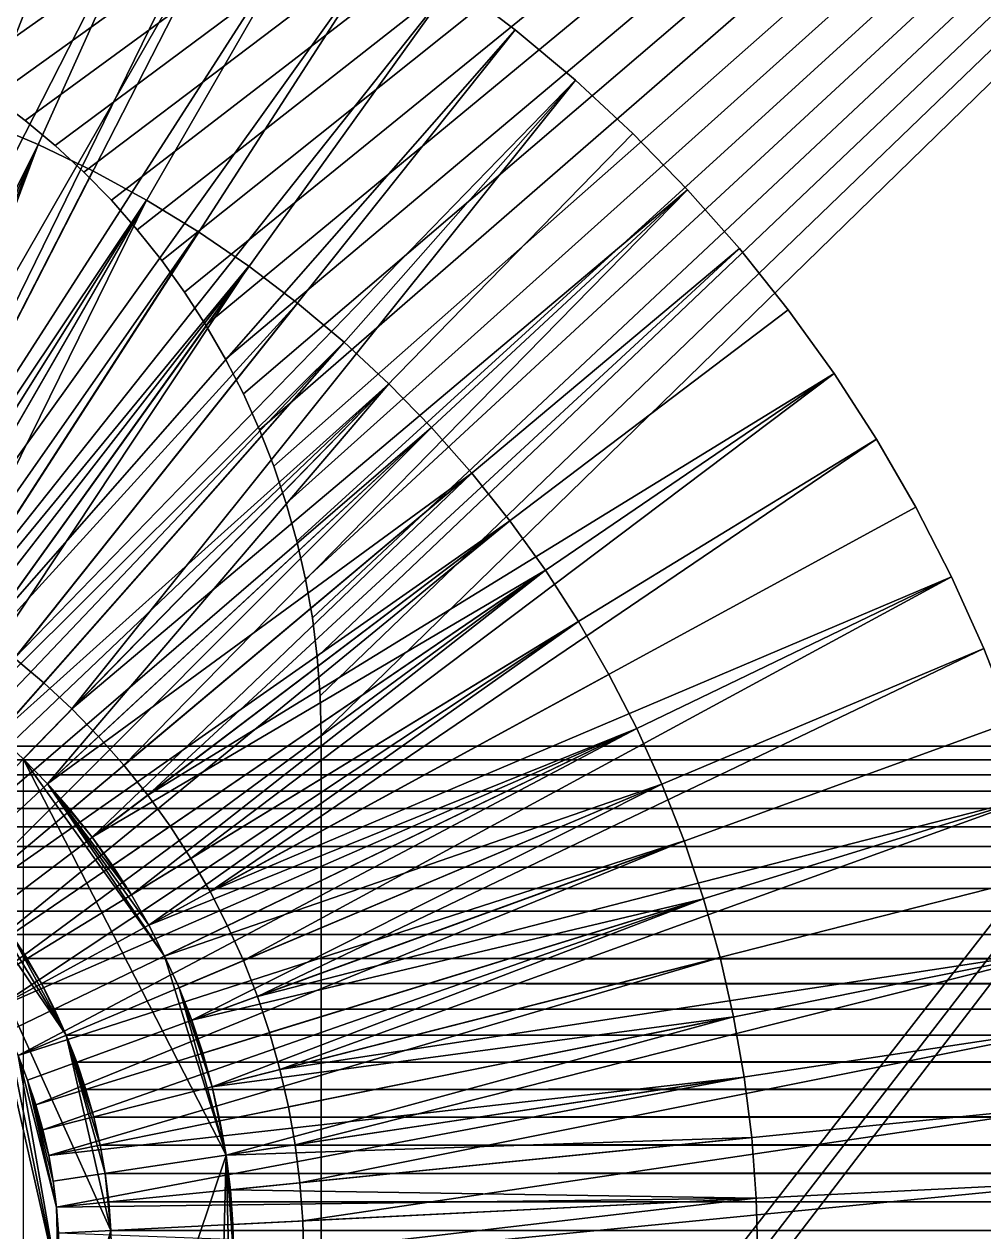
# Model space of a CAD drawing. Header units: millimetres. Extents: x 0 to 520, y -2 to 382.
# Drawn here: x 186.4 to 189.147, y 37.079 to 40.535 of the extents above; entities that cross this region are included whole.
import ezdxf

# ---------------------------------------------------------------- set-up
doc = ezdxf.new("R2010")
doc.units = ezdxf.units.MM

msp = doc.modelspace()

# ---------------------------------------------------------------- linework, layer by layer
at = {"layer": 'BRASS', "color": 52}
for points in [[(509.2, 369.2, 103), (10.8, 369.2, 103), (10.8, 10.8, 103)], [(509.2, 369.2, 103), (10.8, 10.8, 103), (509.2, 10.8, 103)], [(185.7527, 341.5317, 86), (334.2473, 341.5317, 86), (185.7527, 38.4683, 86)], [(185.7527, 38.4683, 86), (334.2473, 341.5317, 86), (334.2473, 38.4683, 86)], [(185.7527, 38.4683, 86), (334.2473, 38.4683, 86), (185.825, 38.4289, 86)], [(185.825, 38.4289, 86), (334.2473, 38.4683, 86), (334.175, 38.4289, 86)], [(185.825, 38.4289, 86), (334.175, 38.4289, 86), (185.8952, 38.386, 86)], [(185.8952, 38.386, 86), (334.175, 38.4289, 86), (334.1048, 38.386, 86)], [(185.8952, 38.386, 86), (334.1048, 38.386, 86), (185.9632, 38.3397, 86)], [(185.9632, 38.3397, 86), (334.1048, 38.386, 86), (334.0368, 38.3397, 86)], [(185.9632, 38.3397, 86), (334.0368, 38.3397, 86), (186.0288, 38.29, 86)], [(186.0288, 38.29, 86), (334.0368, 38.3397, 86), (333.9712, 38.29, 86)], [(186.0288, 38.29, 86), (333.9712, 38.29, 86), (186.0918, 38.2371, 86)], [(186.0918, 38.2371, 86), (333.9712, 38.29, 86), (333.9082, 38.2371, 86)], [(186.0918, 38.2371, 86), (333.9082, 38.2371, 86), (186.1521, 38.1812, 86)], [(186.1521, 38.1812, 86), (333.9082, 38.2371, 86), (333.8479, 38.1812, 86)], [(186.1521, 38.1812, 86), (333.8479, 38.1812, 86), (186.2095, 38.1223, 86)], [(186.3633, 36.0705, 92), (186.1521, 38.1812, 92), (186.6479, 37.0822, 92)], [(186.6479, 37.0822, 92), (186.1521, 38.1812, 92), (186.5204, 37.6409, 92)], [(186.5204, 37.6409, 92), (186.1521, 38.1812, 92), (186.264, 38.0606, 92)], [(186.2095, 38.1223, 86), (333.8479, 38.1812, 86), (333.7905, 38.1223, 86)], [(186.2095, 38.1223, 86), (333.736, 38.0606, 86), (186.264, 38.0606, 86)], [(186.2095, 38.1223, 86), (333.7905, 38.1223, 86), (333.736, 38.0606, 86)], [(186.264, 38.0606, 86), (333.736, 38.0606, 86), (186.3153, 37.9963, 86)], [(186.5204, 37.6409, 92), (186.264, 38.0606, 92), (186.3633, 37.9295, 92)], [(186.3153, 37.9963, 86), (333.736, 38.0606, 86), (333.6847, 37.9963, 86)], [(186.3153, 37.9963, 86), (333.6847, 37.9963, 86), (186.3633, 37.9295, 86)], [(186.3633, 37.9295, 86), (333.6847, 37.9963, 86), (333.6367, 37.9295, 86)], [(186.3633, 37.9295, 86), (333.6367, 37.9295, 86), (186.4079, 37.8604, 86)], [(186.4079, 37.8604, 92), (186.3633, 37.9295, 92), (186.4079, 37.8604, 86)], [(186.4079, 37.8604, 86), (186.3633, 37.9295, 92), (186.3633, 37.9295, 86)], [(186.4491, 37.7891, 92), (186.3633, 37.9295, 92), (186.4079, 37.8604, 92)], [(186.5204, 37.6409, 92), (186.3633, 37.9295, 92), (186.4491, 37.7891, 92)], [(186.4079, 37.8604, 86), (333.6367, 37.9295, 86), (333.5921, 37.8604, 86)], [(186.4079, 37.8604, 86), (333.5509, 37.7891, 86), (186.4491, 37.7891, 86)], [(186.4079, 37.8604, 86), (333.5921, 37.8604, 86), (333.5509, 37.7891, 86)], [(186.4491, 37.7891, 92), (186.4079, 37.8604, 92), (186.4491, 37.7891, 86)], [(186.4491, 37.7891, 86), (186.4079, 37.8604, 92), (186.4079, 37.8604, 86)], [(186.4491, 37.7891, 86), (333.5134, 37.7159, 86), (186.4866, 37.7159, 86)], [(186.4491, 37.7891, 86), (333.5509, 37.7891, 86), (333.5134, 37.7159, 86)], [(186.4866, 37.7159, 86), (186.4491, 37.7891, 92), (186.4491, 37.7891, 86)], [(186.4866, 37.7159, 92), (186.4491, 37.7891, 92), (186.4866, 37.7159, 86)], [(186.5204, 37.6409, 92), (186.4491, 37.7891, 92), (186.4866, 37.7159, 92)], [(186.4866, 37.7159, 86), (333.4796, 37.6409, 86), (186.5204, 37.6409, 86)], [(186.4866, 37.7159, 86), (333.5134, 37.7159, 86), (333.4796, 37.6409, 86)], [(186.5204, 37.6409, 86), (186.5204, 37.6409, 92), (186.4866, 37.7159, 86)], [(186.5204, 37.6409, 92), (186.4866, 37.7159, 92), (186.4866, 37.7159, 86)], [(186.5204, 37.6409, 86), (333.4796, 37.6409, 86), (186.5505, 37.5643, 86)], [(186.5505, 37.5643, 86), (186.5204, 37.6409, 92), (186.5204, 37.6409, 86)], [(186.5505, 37.5643, 92), (186.5204, 37.6409, 92), (186.5505, 37.5643, 86)], [(186.6316, 37.2459, 92), (186.5204, 37.6409, 92), (186.6173, 37.3269, 92)], [(186.6173, 37.3269, 92), (186.5204, 37.6409, 92), (186.599, 37.4071, 92)], [(186.6479, 37.0822, 92), (186.5204, 37.6409, 92), (186.6316, 37.2459, 92)], [(186.599, 37.4071, 92), (186.5204, 37.6409, 92), (186.5505, 37.5643, 92)], [(186.5505, 37.5643, 86), (333.4796, 37.6409, 86), (333.4495, 37.5643, 86)], [(186.5505, 37.5643, 86), (333.4495, 37.5643, 86), (186.5767, 37.4863, 86)], [(186.5767, 37.4863, 86), (186.5767, 37.4863, 92), (186.5505, 37.5643, 86)], [(186.5767, 37.4863, 92), (186.5505, 37.5643, 92), (186.5505, 37.5643, 86)], [(186.599, 37.4071, 92), (186.5505, 37.5643, 92), (186.5767, 37.4863, 92)], [(186.5767, 37.4863, 86), (333.4495, 37.5643, 86), (333.4233, 37.4863, 86)], [(186.5767, 37.4863, 86), (333.4233, 37.4863, 86), (186.599, 37.4071, 86)], [(186.599, 37.4071, 86), (186.599, 37.4071, 92), (186.5767, 37.4863, 86)], [(186.599, 37.4071, 92), (186.5767, 37.4863, 92), (186.5767, 37.4863, 86)], [(186.599, 37.4071, 86), (333.4233, 37.4863, 86), (333.401, 37.4071, 86)], [(186.599, 37.4071, 86), (333.401, 37.4071, 86), (186.6173, 37.3269, 86)], [(186.6173, 37.3269, 86), (186.6173, 37.3269, 92), (186.599, 37.4071, 86)], [(186.6173, 37.3269, 92), (186.599, 37.4071, 92), (186.599, 37.4071, 86)], [(186.6173, 37.3269, 86), (333.401, 37.4071, 86), (333.3827, 37.3269, 86)], [(186.6173, 37.3269, 86), (333.3827, 37.3269, 86), (186.6316, 37.2459, 86)], [(186.6316, 37.2459, 86), (186.6316, 37.2459, 92), (186.6173, 37.3269, 86)], [(186.6316, 37.2459, 92), (186.6173, 37.3269, 92), (186.6173, 37.3269, 86)], [(186.6316, 37.2459, 86), (333.3827, 37.3269, 86), (333.3684, 37.2459, 86)], [(186.6316, 37.2459, 86), (333.3684, 37.2459, 86), (186.6418, 37.1643, 86)], [(186.6418, 37.1643, 86), (186.6418, 37.1643, 92), (186.6316, 37.2459, 86)], [(186.6418, 37.1643, 92), (186.6316, 37.2459, 92), (186.6316, 37.2459, 86)], [(186.6479, 37.0822, 92), (186.6316, 37.2459, 92), (186.6418, 37.1643, 92)], [(186.6418, 37.1643, 86), (333.3684, 37.2459, 86), (333.3582, 37.1643, 86)], [(186.6418, 37.1643, 86), (333.3582, 37.1643, 86), (186.6479, 37.0822, 86)], [(186.6479, 37.0822, 86), (186.6418, 37.1643, 92), (186.6418, 37.1643, 86)], [(186.6479, 37.0822, 92), (186.6418, 37.1643, 92), (186.6479, 37.0822, 86)], [(186.6479, 37.0822, 86), (333.3582, 37.1643, 86), (333.3521, 37.0822, 86)], [(186.3633, 36.0705, 92), (186.6479, 37.0822, 92), (186.4866, 36.2841, 92)], [(186.4866, 36.2841, 92), (186.6479, 37.0822, 92), (186.65, 37, 92)], [(186.6479, 37.0822, 86), (333.3521, 37.0822, 86), (186.65, 37, 86)], [(186.65, 37, 92), (186.6479, 37.0822, 92), (186.65, 37, 86)], [(186.65, 37, 86), (186.6479, 37.0822, 92), (186.6479, 37.0822, 86)], [(186.65, 37, 86), (333.3521, 37.0822, 86), (333.35, 37, 86)]]:
    msp.add_3dface(points, dxfattribs=at)
at = {"layer": 'STEEL', "color": 8}
for points in [[(185.9254, 40.5509, 83), (197, 48, 83), (186.0265, 40.5022, 83)], [(197, 48, 86), (185.9254, 40.5509, 86), (186.0265, 40.5022, 86)], [(186.0265, 40.5022, 83), (197, 48, 83), (186.125, 40.4486, 83)], [(197, 48, 86), (186.0265, 40.5022, 86), (186.125, 40.4486, 86)], [(186.125, 40.4486, 83), (197, 48, 83), (186.2207, 40.3901, 83)], [(197, 48, 86), (186.125, 40.4486, 86), (186.2207, 40.3901, 86)], [(186.2207, 40.3901, 83), (197, 48, 83), (186.3134, 40.3269, 83)], [(197, 48, 86), (186.2207, 40.3901, 86), (186.3134, 40.3269, 86)], [(186.3134, 40.3269, 83), (197, 48, 83), (186.4029, 40.2591, 83)], [(197, 48, 86), (186.3134, 40.3269, 86), (186.4029, 40.2591, 86)], [(186.4029, 40.2591, 83), (197, 48, 83), (186.4888, 40.187, 83)], [(197, 48, 86), (186.4029, 40.2591, 86), (186.4888, 40.187, 86)], [(186.4888, 40.187, 83), (197, 48, 83), (186.571, 40.1107, 83)], [(197, 48, 86), (186.4888, 40.187, 86), (186.571, 40.1107, 86)], [(186.571, 40.1107, 83), (197, 48, 83), (186.6494, 40.0304, 83)], [(197, 48, 86), (186.571, 40.1107, 86), (186.6494, 40.0304, 86)], [(186.6494, 40.0304, 83), (197, 48, 83), (186.7236, 39.9463, 83)], [(197, 48, 86), (186.6494, 40.0304, 86), (186.7236, 39.9463, 86)], [(186.7236, 39.9463, 83), (197, 48, 83), (186.7935, 39.8586, 83)], [(197, 48, 86), (186.7236, 39.9463, 86), (186.7935, 39.8586, 86)], [(186.7935, 39.8586, 83), (197, 48, 83), (186.859, 39.7675, 83)], [(197, 48, 86), (186.7935, 39.8586, 86), (186.859, 39.7675, 86)], [(186.859, 39.7675, 83), (197, 48, 83), (186.9199, 39.6732, 83)], [(197, 48, 86), (186.859, 39.7675, 86), (186.9199, 39.6732, 86)], [(186.9199, 39.6732, 83), (197, 48, 83), (186.976, 39.5761, 83)], [(197, 48, 86), (186.9199, 39.6732, 86), (186.976, 39.5761, 86)], [(186.976, 39.5761, 83), (197, 48, 83), (187.0272, 39.4762, 83)], [(197, 48, 86), (186.976, 39.5761, 86), (187.0272, 39.4762, 86)], [(187.0272, 39.4762, 83), (197, 48, 83), (187.0733, 39.374, 83)], [(197, 48, 86), (187.0272, 39.4762, 86), (187.0733, 39.374, 86)], [(187.0733, 39.374, 83), (197, 48, 83), (187.1143, 39.2695, 83)], [(197, 48, 86), (187.0733, 39.374, 86), (187.1143, 39.2695, 86)], [(187.1143, 39.2695, 83), (197, 48, 83), (187.15, 39.1632, 83)], [(197, 48, 86), (187.1143, 39.2695, 86), (187.15, 39.1632, 86)], [(187.15, 39.1632, 83), (197, 48, 83), (187.1804, 39.0552, 83)], [(197, 48, 86), (187.15, 39.1632, 86), (187.1804, 39.0552, 86)], [(187.1804, 39.0552, 83), (197, 48, 83), (187.2054, 38.9458, 83)], [(197, 48, 86), (187.1804, 39.0552, 86), (187.2054, 38.9458, 86)], [(187.2054, 38.9458, 83), (197, 48, 83), (187.2249, 38.8353, 83)], [(197, 48, 86), (187.2054, 38.9458, 86), (187.2249, 38.8353, 86)], [(187.2249, 38.8353, 83), (197, 48, 83), (187.2388, 38.724, 83)], [(197, 48, 86), (187.2249, 38.8353, 86), (187.2388, 38.724, 86)], [(187.2388, 38.724, 83), (197, 48, 83), (187.2472, 38.6122, 83)], [(197, 48, 86), (187.2472, 35.3878, 86), (187.2388, 35.276, 86)], [(197, 48, 86), (187.2388, 38.724, 86), (187.2472, 38.6122, 86)], [(197, 48, 86), (187.2388, 35.276, 86), (197, 20, 86)], [(187.2472, 38.6122, 83), (197, 48, 83), (187.25, 38.5, 83)], [(197, 48, 86), (187.25, 35.5, 86), (187.2472, 35.3878, 86)], [(197, 48, 86), (187.2472, 38.6122, 86), (187.25, 38.5, 86)], [(187.25, 38.5, 83), (197, 48, 83), (187.25, 35.5, 83)], [(187.25, 35.5, 83), (197, 48, 83), (197, 23, 83)], [(197, 48, 86), (187.25, 38.5, 86), (187.25, 35.5, 86)], [(186.4332, 41.2657, 83), (186.2188, 41.3318, 83), (185.5958, 39.1178, 83)], [(186.2188, 41.3318, 82), (186.4332, 41.2657, 82), (185.5958, 39.1178, 82)], [(186.4332, 41.2657, 83), (185.5958, 39.1178, 83), (185.7007, 39.0854, 83)], [(185.5958, 39.1178, 82), (186.4332, 41.2657, 82), (185.7007, 39.0854, 82)], [(186.644, 41.1889, 83), (186.4332, 41.2657, 83), (185.7007, 39.0854, 83)], [(186.4332, 41.2657, 82), (186.644, 41.1889, 82), (185.7007, 39.0854, 82)], [(186.644, 41.1889, 83), (185.7007, 39.0854, 83), (185.8038, 39.0479, 83)], [(185.7007, 39.0854, 82), (186.644, 41.1889, 82), (185.8038, 39.0479, 82)], [(186.8508, 41.1018, 83), (186.644, 41.1889, 83), (185.8038, 39.0479, 83)], [(186.644, 41.1889, 82), (186.8508, 41.1018, 82), (185.8038, 39.0479, 82)], [(186.8508, 41.1018, 83), (185.8038, 39.0479, 83), (185.9048, 39.0053, 83)], [(185.8038, 39.0479, 82), (186.8508, 41.1018, 82), (185.9048, 39.0053, 82)], [(187.0529, 41.0044, 83), (186.8508, 41.1018, 83), (185.9048, 39.0053, 83)], [(186.8508, 41.1018, 82), (187.0529, 41.0044, 82), (185.9048, 39.0053, 82)], [(187.0529, 41.0044, 83), (185.9048, 39.0053, 83), (186.0037, 38.9577, 83)], [(185.9048, 39.0053, 82), (187.0529, 41.0044, 82), (186.0037, 38.9577, 82)], [(187.25, 40.8971, 83), (187.0529, 41.0044, 83), (186.0037, 38.9577, 83)], [(187.0529, 41.0044, 82), (187.25, 40.8971, 82), (186.0037, 38.9577, 82)], [(187.25, 40.8971, 83), (186.0037, 38.9577, 83), (186.1, 38.9053, 83)], [(186.0037, 38.9577, 82), (187.25, 40.8971, 82), (186.1, 38.9053, 82)], [(187.4415, 40.7801, 83), (187.25, 40.8971, 83), (186.1, 38.9053, 83)], [(187.25, 40.8971, 82), (187.4415, 40.7801, 82), (186.1, 38.9053, 82)], [(187.4415, 40.7801, 83), (186.1, 38.9053, 83), (186.1936, 38.8481, 83)], [(186.1, 38.9053, 82), (187.4415, 40.7801, 82), (186.1936, 38.8481, 82)], [(187.6268, 40.6537, 83), (187.4415, 40.7801, 83), (186.1936, 38.8481, 83)], [(187.4415, 40.7801, 82), (187.6268, 40.6537, 82), (186.1936, 38.8481, 82)], [(187.6268, 40.6537, 83), (186.1936, 38.8481, 83), (186.2842, 38.7863, 83)], [(186.1936, 38.8481, 82), (187.6268, 40.6537, 82), (186.2842, 38.7863, 82)], [(187.8057, 40.5182, 83), (187.6268, 40.6537, 83), (186.2842, 38.7863, 83)], [(187.6268, 40.6537, 82), (187.8057, 40.5182, 82), (186.2842, 38.7863, 82)], [(187.6268, 40.6537, 83), (187.8057, 40.5182, 83), (187.8057, 40.5182, 82)], [(187.6268, 40.6537, 83), (187.8057, 40.5182, 82), (187.6268, 40.6537, 82)], [(187.8057, 40.5182, 83), (186.2842, 38.7863, 83), (186.3717, 38.72, 83)], [(186.2842, 38.7863, 82), (187.8057, 40.5182, 82), (186.3717, 38.72, 82)], [(187.9776, 40.374, 83), (187.8057, 40.5182, 83), (186.3717, 38.72, 83)], [(187.8057, 40.5182, 82), (187.9776, 40.374, 82), (186.3717, 38.72, 82)], [(187.8057, 40.5182, 83), (187.9776, 40.374, 83), (187.9776, 40.374, 82)], [(187.8057, 40.5182, 83), (187.9776, 40.374, 82), (187.8057, 40.5182, 82)], [(187.9776, 40.374, 83), (186.3717, 38.72, 83), (186.4557, 38.6495, 83)], [(186.3717, 38.72, 82), (187.9776, 40.374, 82), (186.4557, 38.6495, 82)], [(187.9776, 40.374, 83), (186.4557, 38.6495, 83), (186.5361, 38.5749, 83)], [(186.4557, 38.6495, 82), (187.9776, 40.374, 82), (186.5361, 38.5749, 82)], [(188.1421, 40.2214, 83), (187.9776, 40.374, 83), (186.5361, 38.5749, 83)], [(187.9776, 40.374, 82), (188.1421, 40.2214, 82), (186.5361, 38.5749, 82)], [(187.9776, 40.374, 83), (188.1421, 40.2214, 83), (188.1421, 40.2214, 82)], [(187.9776, 40.374, 83), (188.1421, 40.2214, 82), (187.9776, 40.374, 82)], [(186.4029, 40.2591, 86), (186.3134, 40.3269, 86), (186.4029, 40.2591, 83)], [(186.4029, 40.2591, 83), (186.3134, 40.3269, 86), (186.3134, 40.3269, 83)], [(186.2787, 40.2581, 78.5), (186.4395, 40.1903, 78.5), (185.548, 38.3963, 78.5)], [(186.4395, 40.1903, 82), (186.2787, 40.2581, 82), (185.8226, 38.823, 82)], [(186.4395, 40.1903, 82), (186.4395, 40.1903, 78.5), (186.2787, 40.2581, 78.5)], [(186.2787, 40.2581, 82), (186.4395, 40.1903, 82), (186.2787, 40.2581, 78.5)], [(186.4888, 40.187, 86), (186.4029, 40.2591, 86), (186.4888, 40.187, 83)], [(186.4888, 40.187, 83), (186.4029, 40.2591, 86), (186.4029, 40.2591, 83)], [(188.1421, 40.2214, 83), (186.5361, 38.5749, 83), (188.2987, 40.0608, 83)], [(186.5361, 38.5749, 82), (188.1421, 40.2214, 82), (188.2987, 40.0608, 82)], [(188.1421, 40.2214, 83), (188.2987, 40.0608, 83), (188.2987, 40.0608, 82)], [(188.1421, 40.2214, 83), (188.2987, 40.0608, 82), (188.1421, 40.2214, 82)], [(185.548, 38.3963, 78.5), (186.4395, 40.1903, 78.5), (185.6169, 38.3673, 78.5)], [(185.6169, 38.3673, 78.5), (186.4395, 40.1903, 78.5), (185.6843, 38.3348, 78.5)], [(186.4395, 40.1903, 78.5), (186.5967, 40.1146, 78.5), (185.6843, 38.3348, 78.5)], [(186.4395, 40.1903, 82), (185.8226, 38.823, 82), (185.9124, 38.7797, 82)], [(186.5967, 40.1146, 82), (186.4395, 40.1903, 82), (185.9124, 38.7797, 82)], [(186.4395, 40.1903, 82), (186.5967, 40.1146, 78.5), (186.4395, 40.1903, 78.5)], [(186.4395, 40.1903, 82), (186.5967, 40.1146, 82), (186.5967, 40.1146, 78.5)], [(186.571, 40.1107, 83), (186.4888, 40.187, 86), (186.4888, 40.187, 83)], [(186.571, 40.1107, 86), (186.4888, 40.187, 86), (186.571, 40.1107, 83)], [(186.5967, 40.1146, 78.5), (186.75, 40.0311, 78.5), (185.6843, 38.3348, 78.5)], [(186.75, 40.0311, 82), (186.5967, 40.1146, 82), (185.9124, 38.7797, 82)], [(186.6494, 40.0304, 83), (186.571, 40.1107, 86), (186.571, 40.1107, 83)], [(186.6494, 40.0304, 86), (186.571, 40.1107, 86), (186.6494, 40.0304, 83)], [(186.5967, 40.1146, 82), (186.75, 40.0311, 82), (186.75, 40.0311, 78.5)], [(186.5967, 40.1146, 82), (186.75, 40.0311, 78.5), (186.5967, 40.1146, 78.5)], [(188.2987, 40.0608, 83), (186.5361, 38.5749, 83), (186.6127, 38.4964, 83)], [(186.5361, 38.5749, 82), (188.2987, 40.0608, 82), (186.6127, 38.4964, 82)], [(188.2987, 40.0608, 83), (186.6127, 38.4964, 83), (186.6853, 38.4141, 83)], [(186.6127, 38.4964, 82), (188.2987, 40.0608, 82), (186.6853, 38.4141, 82)], [(188.2987, 40.0608, 83), (186.6853, 38.4141, 83), (188.4472, 39.8925, 83)], [(186.6853, 38.4141, 82), (188.2987, 40.0608, 82), (188.4472, 39.8925, 82)], [(188.2987, 40.0608, 83), (188.4472, 39.8925, 83), (188.4472, 39.8925, 82)], [(188.2987, 40.0608, 83), (188.4472, 39.8925, 82), (188.2987, 40.0608, 82)], [(185.6843, 38.3348, 78.5), (186.75, 40.0311, 78.5), (185.75, 38.299, 78.5)], [(186.75, 40.0311, 78.5), (186.8989, 39.9401, 78.5), (185.75, 38.299, 78.5)], [(186.75, 40.0311, 82), (185.9124, 38.7797, 82), (186, 38.7321, 82)], [(186.75, 40.0311, 82), (186, 38.7321, 82), (186.0851, 38.6801, 82)], [(186.8989, 39.9401, 82), (186.75, 40.0311, 82), (186.0851, 38.6801, 82)], [(186.7236, 39.9463, 83), (186.6494, 40.0304, 86), (186.6494, 40.0304, 83)], [(186.7236, 39.9463, 86), (186.6494, 40.0304, 86), (186.7236, 39.9463, 83)], [(186.75, 40.0311, 82), (186.8989, 39.9401, 82), (186.8989, 39.9401, 78.5)], [(186.75, 40.0311, 82), (186.8989, 39.9401, 78.5), (186.75, 40.0311, 78.5)], [(185.75, 38.299, 78.5), (186.8989, 39.9401, 78.5), (185.8138, 38.26, 78.5)], [(186.8989, 39.9401, 78.5), (187.0431, 39.8418, 78.5), (185.8138, 38.26, 78.5)], [(187.0431, 39.8418, 82), (186.8989, 39.9401, 82), (186.0851, 38.6801, 82)], [(186.7935, 39.8586, 83), (186.7236, 39.9463, 86), (186.7236, 39.9463, 83)], [(186.7935, 39.8586, 86), (186.7236, 39.9463, 86), (186.7935, 39.8586, 83)], [(186.8989, 39.9401, 82), (187.0431, 39.8418, 82), (187.0431, 39.8418, 78.5)], [(186.8989, 39.9401, 82), (187.0431, 39.8418, 78.5), (186.8989, 39.9401, 78.5)], [(188.4472, 39.8925, 83), (186.6853, 38.4141, 83), (186.7537, 38.3284, 83)], [(186.6853, 38.4141, 82), (188.4472, 39.8925, 82), (186.7537, 38.3284, 82)], [(188.4472, 39.8925, 83), (186.7537, 38.3284, 83), (188.5871, 39.7171, 83)], [(186.7537, 38.3284, 82), (188.4472, 39.8925, 82), (188.5871, 39.7171, 82)], [(188.4472, 39.8925, 83), (188.5871, 39.7171, 83), (188.5871, 39.7171, 82)], [(188.4472, 39.8925, 83), (188.5871, 39.7171, 82), (188.4472, 39.8925, 82)], [(186.859, 39.7675, 83), (186.7935, 39.8586, 86), (186.7935, 39.8586, 83)], [(186.859, 39.7675, 86), (186.7935, 39.8586, 86), (186.859, 39.7675, 83)], [(185.8138, 38.26, 78.5), (187.0431, 39.8418, 78.5), (185.8756, 38.2179, 78.5)], [(185.8756, 38.2179, 78.5), (187.0431, 39.8418, 78.5), (185.9352, 38.1727, 78.5)], [(187.0431, 39.8418, 78.5), (187.1822, 39.7364, 78.5), (185.9352, 38.1727, 78.5)], [(187.0431, 39.8418, 82), (186.0851, 38.6801, 82), (186.1675, 38.6239, 82)], [(187.1822, 39.7364, 82), (187.0431, 39.8418, 82), (186.1675, 38.6239, 82)], [(187.0431, 39.8418, 82), (187.1822, 39.7364, 82), (187.1822, 39.7364, 78.5)], [(187.0431, 39.8418, 82), (187.1822, 39.7364, 78.5), (187.0431, 39.8418, 78.5)], [(186.9199, 39.6732, 83), (186.859, 39.7675, 86), (186.859, 39.7675, 83)], [(186.9199, 39.6732, 86), (186.859, 39.7675, 86), (186.9199, 39.6732, 83)], [(187.1822, 39.7364, 78.5), (187.3159, 39.6242, 78.5), (185.9352, 38.1727, 78.5)], [(187.1822, 39.7364, 82), (186.1675, 38.6239, 82), (186.247, 38.5637, 82)], [(187.3159, 39.6242, 82), (187.1822, 39.7364, 82), (186.247, 38.5637, 82)], [(188.5871, 39.7171, 83), (186.7537, 38.3284, 83), (188.7181, 39.5349, 83)], [(186.7537, 38.3284, 82), (188.5871, 39.7171, 82), (188.7181, 39.5349, 82)], [(187.1822, 39.7364, 82), (187.3159, 39.6242, 82), (187.3159, 39.6242, 78.5)], [(187.1822, 39.7364, 82), (187.3159, 39.6242, 78.5), (187.1822, 39.7364, 78.5)], [(188.5871, 39.7171, 83), (188.7181, 39.5349, 83), (188.7181, 39.5349, 82)], [(188.5871, 39.7171, 83), (188.7181, 39.5349, 82), (188.5871, 39.7171, 82)], [(186.976, 39.5761, 83), (186.9199, 39.6732, 86), (186.9199, 39.6732, 83)], [(186.976, 39.5761, 86), (186.9199, 39.6732, 86), (186.976, 39.5761, 83)], [(185.9352, 38.1727, 78.5), (187.3159, 39.6242, 78.5), (185.9925, 38.1247, 78.5)], [(187.3159, 39.6242, 78.5), (187.4438, 39.5055, 78.5), (185.9925, 38.1247, 78.5)], [(187.3159, 39.6242, 82), (186.247, 38.5637, 82), (186.3234, 38.4996, 82)], [(187.4438, 39.5055, 82), (187.3159, 39.6242, 82), (186.3234, 38.4996, 82)], [(187.4438, 39.5055, 82), (187.4438, 39.5055, 78.5), (187.3159, 39.6242, 78.5)], [(187.3159, 39.6242, 82), (187.4438, 39.5055, 82), (187.3159, 39.6242, 78.5)], [(187.0272, 39.4762, 86), (186.976, 39.5761, 86), (187.0272, 39.4762, 83)], [(187.0272, 39.4762, 83), (186.976, 39.5761, 86), (186.976, 39.5761, 83)], [(185.9925, 38.1247, 78.5), (187.4438, 39.5055, 78.5), (186.0474, 38.0738, 78.5)], [(186.0474, 38.0738, 78.5), (187.4438, 39.5055, 78.5), (187.5657, 39.3806, 78.5)], [(187.4438, 39.5055, 82), (186.3234, 38.4996, 82), (186.3965, 38.4317, 82)], [(187.4438, 39.5055, 82), (186.3965, 38.4317, 82), (186.4661, 38.3603, 82)], [(187.4438, 39.5055, 82), (186.4661, 38.3603, 82), (187.5657, 39.3806, 82)], [(188.7181, 39.5349, 83), (186.7537, 38.3284, 83), (186.8177, 38.2393, 83)], [(186.7537, 38.3284, 82), (188.7181, 39.5349, 82), (186.8177, 38.2393, 82)], [(188.7181, 39.5349, 83), (186.8177, 38.2393, 83), (186.8772, 38.1472, 83)], [(186.8177, 38.2393, 82), (188.7181, 39.5349, 82), (186.8772, 38.1472, 82)], [(188.7181, 39.5349, 83), (186.8772, 38.1472, 83), (188.8398, 39.3465, 83)], [(186.8772, 38.1472, 82), (188.7181, 39.5349, 82), (188.8398, 39.3465, 82)], [(187.4438, 39.5055, 82), (187.5657, 39.3806, 82), (187.5657, 39.3806, 78.5)], [(187.4438, 39.5055, 82), (187.5657, 39.3806, 78.5), (187.4438, 39.5055, 78.5)], [(188.7181, 39.5349, 83), (188.8398, 39.3465, 83), (188.8398, 39.3465, 82)], [(188.7181, 39.5349, 83), (188.8398, 39.3465, 82), (188.7181, 39.5349, 82)], [(187.0733, 39.374, 83), (187.0733, 39.374, 86), (187.0272, 39.4762, 83)], [(187.0733, 39.374, 86), (187.0272, 39.4762, 86), (187.0272, 39.4762, 83)], [(186.0474, 38.0738, 78.5), (187.5657, 39.3806, 78.5), (186.0996, 38.0203, 78.5)], [(186.0996, 38.0203, 78.5), (187.5657, 39.3806, 78.5), (186.1491, 37.9642, 78.5)], [(186.1491, 37.9642, 78.5), (187.5657, 39.3806, 78.5), (187.6812, 39.2498, 78.5)], [(187.5657, 39.3806, 82), (186.4661, 38.3603, 82), (187.6812, 39.2498, 82)], [(187.1143, 39.2695, 86), (187.0733, 39.374, 86), (187.1143, 39.2695, 83)], [(187.1143, 39.2695, 83), (187.0733, 39.374, 86), (187.0733, 39.374, 83)], [(187.5657, 39.3806, 82), (187.6812, 39.2498, 82), (187.6812, 39.2498, 78.5)], [(187.5657, 39.3806, 82), (187.6812, 39.2498, 78.5), (187.5657, 39.3806, 78.5)], [(188.8398, 39.3465, 83), (186.8772, 38.1472, 83), (186.9321, 38.0522, 83)], [(186.8772, 38.1472, 82), (188.8398, 39.3465, 82), (186.9321, 38.0522, 82)], [(188.8398, 39.3465, 83), (186.9321, 38.0522, 83), (188.952, 39.1521, 83)], [(186.9321, 38.0522, 82), (188.8398, 39.3465, 82), (188.952, 39.1521, 82)], [(188.8398, 39.3465, 83), (188.952, 39.1521, 83), (188.952, 39.1521, 82)], [(188.8398, 39.3465, 83), (188.952, 39.1521, 82), (188.8398, 39.3465, 82)], [(187.15, 39.1632, 86), (187.1143, 39.2695, 86), (187.15, 39.1632, 83)], [(187.15, 39.1632, 83), (187.1143, 39.2695, 86), (187.1143, 39.2695, 83)], [(186.1491, 37.9642, 78.5), (187.6812, 39.2498, 78.5), (187.79, 39.1133, 78.5)], [(187.6812, 39.2498, 82), (186.4661, 38.3603, 82), (186.5321, 38.2856, 82)], [(187.6812, 39.2498, 82), (186.5321, 38.2856, 82), (186.5943, 38.2076, 82)], [(187.6812, 39.2498, 82), (186.5943, 38.2076, 82), (187.79, 39.1133, 82)], [(187.79, 39.1133, 82), (187.79, 39.1133, 78.5), (187.6812, 39.2498, 78.5)], [(187.6812, 39.2498, 82), (187.79, 39.1133, 82), (187.6812, 39.2498, 78.5)], [(187.1804, 39.0552, 83), (187.1804, 39.0552, 86), (187.15, 39.1632, 83)], [(187.1804, 39.0552, 86), (187.15, 39.1632, 86), (187.15, 39.1632, 83)], [(188.952, 39.1521, 83), (186.9321, 38.0522, 83), (189.0544, 38.9525, 83)], [(186.9321, 38.0522, 82), (188.952, 39.1521, 82), (189.0544, 38.9525, 82)], [(188.952, 39.1521, 83), (189.0544, 38.9525, 82), (188.952, 39.1521, 82)], [(188.952, 39.1521, 83), (189.0544, 38.9525, 83), (189.0544, 38.9525, 82)], [(186.1491, 37.9642, 78.5), (187.79, 39.1133, 78.5), (186.1957, 37.9057, 78.5)], [(186.1957, 37.9057, 78.5), (187.79, 39.1133, 78.5), (186.2394, 37.845, 78.5)], [(186.2394, 37.845, 78.5), (187.79, 39.1133, 78.5), (187.8918, 38.9716, 78.5)], [(187.79, 39.1133, 82), (186.5943, 38.2076, 82), (187.8918, 38.9716, 82)], [(187.79, 39.1133, 82), (187.8918, 38.9716, 82), (187.8918, 38.9716, 78.5)], [(187.79, 39.1133, 82), (187.8918, 38.9716, 78.5), (187.79, 39.1133, 78.5)], [(187.2054, 38.9458, 83), (187.2054, 38.9458, 86), (187.1804, 39.0552, 83)], [(187.2054, 38.9458, 86), (187.1804, 39.0552, 86), (187.1804, 39.0552, 83)], [(186.2394, 37.845, 78.5), (187.8918, 38.9716, 78.5), (186.2799, 37.7822, 78.5)], [(186.2799, 37.7822, 78.5), (187.8918, 38.9716, 78.5), (187.9865, 38.825, 78.5)], [(187.8918, 38.9716, 82), (186.5943, 38.2076, 82), (186.6525, 38.1266, 82)], [(187.8918, 38.9716, 82), (186.6525, 38.1266, 82), (186.7066, 38.0429, 82)], [(187.8918, 38.9716, 82), (186.7066, 38.0429, 82), (187.9865, 38.825, 82)], [(189.0544, 38.9525, 83), (186.9321, 38.0522, 83), (186.9821, 37.9545, 83)], [(186.9321, 38.0522, 82), (189.0544, 38.9525, 82), (186.9821, 37.9545, 82)], [(189.0544, 38.9525, 83), (186.9821, 37.9545, 83), (187.0272, 37.8546, 83)], [(186.9821, 37.9545, 82), (189.0544, 38.9525, 82), (187.0272, 37.8546, 82)], [(189.0544, 38.9525, 83), (187.0272, 37.8546, 83), (189.1466, 38.748, 83)], [(187.0272, 37.8546, 82), (189.0544, 38.9525, 82), (189.1466, 38.748, 82)], [(187.8918, 38.9716, 82), (187.9865, 38.825, 82), (187.9865, 38.825, 78.5)], [(187.8918, 38.9716, 82), (187.9865, 38.825, 78.5), (187.8918, 38.9716, 78.5)], [(189.0544, 38.9525, 83), (189.1466, 38.748, 82), (189.0544, 38.9525, 82)], [(189.0544, 38.9525, 83), (189.1466, 38.748, 83), (189.1466, 38.748, 82)], [(187.2249, 38.8353, 86), (187.2054, 38.9458, 86), (187.2249, 38.8353, 83)], [(187.2249, 38.8353, 83), (187.2054, 38.9458, 86), (187.2054, 38.9458, 83)], [(186.2799, 37.7822, 78.5), (187.9865, 38.825, 78.5), (186.3173, 37.7174, 78.5)], [(186.3173, 37.7174, 78.5), (187.9865, 38.825, 78.5), (188.0738, 38.6739, 78.5)], [(187.9865, 38.825, 82), (186.7066, 38.0429, 82), (186.7564, 37.9565, 82)], [(187.9865, 38.825, 82), (186.7564, 37.9565, 82), (188.0738, 38.6739, 82)], [(187.2388, 38.724, 83), (187.2388, 38.724, 86), (187.2249, 38.8353, 83)], [(187.2388, 38.724, 86), (187.2249, 38.8353, 86), (187.2249, 38.8353, 83)], [(187.9865, 38.825, 82), (188.0738, 38.6739, 82), (188.0738, 38.6739, 78.5)], [(187.9865, 38.825, 82), (188.0738, 38.6739, 78.5), (187.9865, 38.825, 78.5)], [(189.1466, 38.748, 83), (187.0272, 37.8546, 83), (187.0673, 37.7524, 83)], [(187.0272, 37.8546, 82), (189.1466, 38.748, 82), (187.0673, 37.7524, 82)], [(189.1466, 38.748, 83), (187.0673, 37.7524, 83), (189.2286, 38.5391, 83)], [(187.0673, 37.7524, 82), (189.1466, 38.748, 82), (189.2286, 38.5391, 82)], [(189.1466, 38.748, 83), (189.2286, 38.5391, 82), (189.1466, 38.748, 82)], [(189.1466, 38.748, 83), (189.2286, 38.5391, 83), (189.2286, 38.5391, 82)], [(186.4557, 38.6495, 83), (186.3717, 38.72, 83), (186.4557, 38.6495, 82)], [(186.4557, 38.6495, 82), (186.3717, 38.72, 83), (186.3717, 38.72, 82)], [(187.2472, 38.6122, 86), (187.2388, 38.724, 86), (187.2472, 38.6122, 83)], [(187.2472, 38.6122, 83), (187.2388, 38.724, 86), (187.2388, 38.724, 83)], [(186.3173, 37.7174, 78.5), (188.0738, 38.6739, 78.5), (188.1534, 38.5186, 78.5)], [(188.0738, 38.6739, 82), (186.7564, 37.9565, 82), (188.1534, 38.5186, 82)], [(188.1534, 38.5186, 82), (188.1534, 38.5186, 78.5), (188.0738, 38.6739, 78.5)], [(188.0738, 38.6739, 82), (188.1534, 38.5186, 82), (188.0738, 38.6739, 78.5)], [(186.5361, 38.5749, 83), (186.4557, 38.6495, 83), (186.5361, 38.5749, 82)], [(186.5361, 38.5749, 82), (186.4557, 38.6495, 83), (186.4557, 38.6495, 82)], [(187.25, 38.5, 86), (187.2472, 38.6122, 86), (187.25, 38.5, 83)], [(187.25, 38.5, 83), (187.2472, 38.6122, 86), (187.2472, 38.6122, 83)], [(186.6127, 38.4964, 83), (186.5361, 38.5749, 83), (186.6127, 38.4964, 82)], [(186.6127, 38.4964, 82), (186.5361, 38.5749, 83), (186.5361, 38.5749, 82)], [(189.2286, 38.5391, 83), (187.0673, 37.7524, 83), (189.3001, 38.3264, 83)], [(187.0673, 37.7524, 82), (189.2286, 38.5391, 82), (189.3001, 38.3264, 82)], [(186.3173, 37.7174, 78.5), (188.1534, 38.5186, 78.5), (186.3515, 37.6508, 78.5)], [(186.3515, 37.6508, 78.5), (188.1534, 38.5186, 78.5), (186.3822, 37.5827, 78.5)], [(186.3822, 37.5827, 78.5), (188.1534, 38.5186, 78.5), (188.2252, 38.3595, 78.5)], [(188.1534, 38.5186, 82), (186.7564, 37.9565, 82), (186.8019, 37.8678, 82)], [(188.1534, 38.5186, 82), (186.8019, 37.8678, 82), (188.2252, 38.3595, 82)], [(188.1534, 38.5186, 82), (188.2252, 38.3595, 78.5), (188.1534, 38.5186, 78.5)], [(188.1534, 38.5186, 82), (188.2252, 38.3595, 82), (188.2252, 38.3595, 78.5)], [(186.6853, 38.4141, 83), (186.6127, 38.4964, 83), (186.6853, 38.4141, 82)], [(186.6853, 38.4141, 82), (186.6127, 38.4964, 83), (186.6127, 38.4964, 82)], [(187.25, 35.5, 83), (187.25, 35.5, 86), (187.25, 38.5, 83)], [(187.25, 38.5, 83), (187.25, 35.5, 86), (187.25, 38.5, 86)], [(186.3965, 38.4317, 90), (186.4661, 38.3603, 90), (186.4661, 38.3603, 82)], [(186.3965, 38.4317, 90), (186.4661, 38.3603, 82), (186.3965, 38.4317, 82)], [(186.3965, 38.4317, 90), (186.3965, 35.5683, 90), (186.9777, 37.2981, 90)], [(186.3965, 38.4317, 90), (186.8019, 37.8678, 90), (186.4661, 38.3603, 90)], [(186.3965, 38.4317, 90), (186.9777, 37.2981, 90), (186.8019, 37.8678, 90)], [(186.7537, 38.3284, 83), (186.6853, 38.4141, 83), (186.7537, 38.3284, 82)], [(186.7537, 38.3284, 82), (186.6853, 38.4141, 83), (186.6853, 38.4141, 82)], [(186.3822, 37.5827, 78.5), (188.2252, 38.3595, 78.5), (188.2889, 38.1971, 78.5)], [(186.4661, 38.3603, 90), (186.5321, 38.2856, 90), (186.5321, 38.2856, 82)], [(186.4661, 38.3603, 90), (186.5321, 38.2856, 82), (186.4661, 38.3603, 82)], [(186.4661, 38.3603, 90), (186.8019, 37.8678, 90), (186.7564, 37.9565, 90)], [(186.4661, 38.3603, 90), (186.7564, 37.9565, 90), (186.7066, 38.0429, 90)], [(186.4661, 38.3603, 90), (186.5943, 38.2076, 90), (186.5321, 38.2856, 90)], [(186.4661, 38.3603, 90), (186.7066, 38.0429, 90), (186.5943, 38.2076, 90)], [(186.8177, 38.2393, 83), (186.7537, 38.3284, 83), (186.8177, 38.2393, 82)], [(186.8177, 38.2393, 82), (186.7537, 38.3284, 83), (186.7537, 38.3284, 82)], [(188.2252, 38.3595, 82), (186.8019, 37.8678, 82), (186.843, 37.7769, 82)], [(188.2252, 38.3595, 82), (186.843, 37.7769, 82), (186.8794, 37.684, 82)], [(188.2252, 38.3595, 82), (186.8794, 37.684, 82), (188.2889, 38.1971, 82)], [(188.2252, 38.3595, 82), (188.2889, 38.1971, 78.5), (188.2252, 38.3595, 78.5)], [(188.2252, 38.3595, 82), (188.2889, 38.1971, 82), (188.2889, 38.1971, 78.5)], [(189.3001, 38.3264, 83), (187.0673, 37.7524, 83), (187.1023, 37.6485, 83)], [(187.0673, 37.7524, 82), (189.3001, 38.3264, 82), (187.1023, 37.6485, 82)], [(189.3001, 38.3264, 83), (187.1023, 37.6485, 83), (187.132, 37.5429, 83)], [(187.1023, 37.6485, 82), (189.3001, 38.3264, 82), (187.132, 37.5429, 82)], [(189.3001, 38.3264, 83), (187.132, 37.5429, 83), (189.3608, 38.1104, 83)], [(187.132, 37.5429, 82), (189.3001, 38.3264, 82), (189.3608, 38.1104, 82)], [(186.5321, 38.2856, 90), (186.5943, 38.2076, 90), (186.5943, 38.2076, 82)], [(186.5321, 38.2856, 90), (186.5943, 38.2076, 82), (186.5321, 38.2856, 82)], [(186.8772, 38.1472, 83), (186.8177, 38.2393, 83), (186.8772, 38.1472, 82)], [(186.8772, 38.1472, 82), (186.8177, 38.2393, 83), (186.8177, 38.2393, 82)], [(186.3822, 37.5827, 78.5), (188.2889, 38.1971, 78.5), (186.4095, 37.513, 78.5)], [(186.4095, 37.513, 78.5), (188.2889, 38.1971, 78.5), (186.4334, 37.4421, 78.5)], [(186.4334, 37.4421, 78.5), (188.2889, 38.1971, 78.5), (188.3445, 38.0316, 78.5)], [(186.5943, 38.2076, 90), (186.6525, 38.1266, 90), (186.6525, 38.1266, 82)], [(186.5943, 38.2076, 90), (186.6525, 38.1266, 82), (186.5943, 38.2076, 82)], [(186.5943, 38.2076, 90), (186.7066, 38.0429, 90), (186.6525, 38.1266, 90)], [(188.2889, 38.1971, 82), (186.8794, 37.684, 82), (188.3445, 38.0316, 82)], [(188.3445, 38.0316, 82), (188.3445, 38.0316, 78.5), (188.2889, 38.1971, 78.5)], [(188.2889, 38.1971, 82), (188.3445, 38.0316, 82), (188.2889, 38.1971, 78.5)], [(186.6525, 38.1266, 90), (186.7066, 38.0429, 90), (186.7066, 38.0429, 82)], [(186.6525, 38.1266, 90), (186.7066, 38.0429, 82), (186.6525, 38.1266, 82)], [(186.9321, 38.0522, 83), (186.8772, 38.1472, 83), (186.9321, 38.0522, 82)], [(186.9321, 38.0522, 82), (186.8772, 38.1472, 83), (186.8772, 38.1472, 82)], [(189.3608, 38.1104, 83), (187.132, 37.5429, 83), (189.4108, 37.8917, 83)], [(187.132, 37.5429, 82), (189.3608, 38.1104, 82), (189.4108, 37.8917, 82)], [(186.9821, 37.9545, 82), (186.9321, 38.0522, 83), (186.9321, 38.0522, 82)], [(186.9821, 37.9545, 83), (186.9321, 38.0522, 83), (186.9821, 37.9545, 82)], [(186.4334, 37.4421, 78.5), (188.3445, 38.0316, 78.5), (186.4536, 37.3701, 78.5)], [(186.4536, 37.3701, 78.5), (188.3445, 38.0316, 78.5), (188.3918, 37.8637, 78.5)], [(186.7066, 38.0429, 90), (186.7564, 37.9565, 90), (186.7564, 37.9565, 82)], [(186.7066, 38.0429, 90), (186.7564, 37.9565, 82), (186.7066, 38.0429, 82)], [(188.3445, 38.0316, 82), (186.8794, 37.684, 82), (186.9111, 37.5895, 82)], [(188.3445, 38.0316, 82), (186.9111, 37.5895, 82), (186.9382, 37.4935, 82)], [(188.3445, 38.0316, 82), (186.9382, 37.4935, 82), (188.3918, 37.8637, 82)], [(188.3918, 37.8637, 82), (188.3918, 37.8637, 78.5), (188.3445, 38.0316, 78.5)], [(188.3445, 38.0316, 82), (188.3918, 37.8637, 82), (188.3445, 38.0316, 78.5)], [(186.7564, 37.9565, 90), (186.8019, 37.8678, 82), (186.7564, 37.9565, 82)], [(186.7564, 37.9565, 90), (186.8019, 37.8678, 90), (186.8019, 37.8678, 82)], [(187.0272, 37.8546, 82), (186.9821, 37.9545, 83), (186.9821, 37.9545, 82)], [(187.0272, 37.8546, 83), (186.9821, 37.9545, 83), (187.0272, 37.8546, 82)], [(189.4108, 37.8917, 83), (187.132, 37.5429, 83), (187.1564, 37.4359, 83)], [(187.132, 37.5429, 82), (189.4108, 37.8917, 82), (187.1564, 37.4359, 82)], [(189.4108, 37.8917, 83), (187.1564, 37.4359, 83), (187.1754, 37.3279, 83)], [(187.1564, 37.4359, 82), (189.4108, 37.8917, 82), (187.1754, 37.3279, 82)], [(189.4108, 37.8917, 83), (187.1754, 37.3279, 83), (189.4497, 37.6707, 83)], [(187.1754, 37.3279, 82), (189.4108, 37.8917, 82), (189.4497, 37.6707, 82)], [(186.4536, 37.3701, 78.5), (188.3918, 37.8637, 78.5), (186.4703, 37.2972, 78.5)], [(186.4703, 37.2972, 78.5), (188.3918, 37.8637, 78.5), (188.4306, 37.6935, 78.5)], [(186.8019, 37.8678, 90), (186.843, 37.7769, 82), (186.8019, 37.8678, 82)], [(186.8019, 37.8678, 90), (186.843, 37.7769, 90), (186.843, 37.7769, 82)], [(186.8019, 37.8678, 90), (186.9777, 37.2981, 90), (186.843, 37.7769, 90)], [(188.3918, 37.8637, 82), (186.9382, 37.4935, 82), (188.4306, 37.6935, 82)], [(187.0673, 37.7524, 82), (187.0272, 37.8546, 83), (187.0272, 37.8546, 82)], [(187.0673, 37.7524, 83), (187.0272, 37.8546, 83), (187.0673, 37.7524, 82)], [(188.3918, 37.8637, 82), (188.4306, 37.6935, 78.5), (188.3918, 37.8637, 78.5)], [(188.3918, 37.8637, 82), (188.4306, 37.6935, 82), (188.4306, 37.6935, 78.5)], [(186.843, 37.7769, 90), (186.8794, 37.684, 82), (186.843, 37.7769, 82)], [(186.843, 37.7769, 90), (186.8794, 37.684, 90), (186.8794, 37.684, 82)], [(186.843, 37.7769, 90), (186.9777, 37.2981, 90), (186.9382, 37.4935, 90)], [(186.843, 37.7769, 90), (186.9382, 37.4935, 90), (186.8794, 37.684, 90)], [(187.1023, 37.6485, 82), (187.0673, 37.7524, 83), (187.0673, 37.7524, 82)], [(187.1023, 37.6485, 83), (187.0673, 37.7524, 83), (187.1023, 37.6485, 82)], [(183.9004, 35.9797, 80.4), (186.3173, 37.7174, 80.4), (186.4981, 36.9252, 80.4)], [(186.4981, 36.9252, 80.4), (186.3173, 37.7174, 80.4), (186.3515, 37.6508, 80.4)], [(186.4703, 37.2972, 78.5), (188.4306, 37.6935, 78.5), (188.4609, 37.5216, 78.5)], [(186.9111, 37.5895, 90), (186.9111, 37.5895, 82), (186.8794, 37.684, 82)], [(186.8794, 37.684, 90), (186.9111, 37.5895, 90), (186.8794, 37.684, 82)], [(186.8794, 37.684, 90), (186.9382, 37.4935, 90), (186.9111, 37.5895, 90)], [(188.4306, 37.6935, 82), (186.9382, 37.4935, 82), (186.9603, 37.3963, 82)], [(188.4306, 37.6935, 82), (186.9603, 37.3963, 82), (186.9777, 37.2981, 82)], [(188.4306, 37.6935, 82), (186.9777, 37.2981, 82), (188.4609, 37.5216, 82)], [(188.4609, 37.5216, 82), (188.4609, 37.5216, 78.5), (188.4306, 37.6935, 78.5)], [(188.4306, 37.6935, 82), (188.4609, 37.5216, 82), (188.4306, 37.6935, 78.5)], [(186.4981, 36.9252, 80.4), (186.3515, 37.6508, 80.4), (186.3822, 37.5827, 80.4)], [(187.132, 37.5429, 82), (187.1023, 37.6485, 83), (187.1023, 37.6485, 82)], [(187.132, 37.5429, 83), (187.1023, 37.6485, 83), (187.132, 37.5429, 82)], [(189.4497, 37.6707, 83), (187.1754, 37.3279, 83), (187.1891, 37.219, 83)], [(187.1754, 37.3279, 82), (189.4497, 37.6707, 82), (187.1891, 37.219, 82)], [(189.4497, 37.6707, 83), (187.1891, 37.219, 83), (189.4776, 37.4481, 83)], [(187.1891, 37.219, 82), (189.4497, 37.6707, 82), (189.4776, 37.4481, 82)], [(186.4095, 37.513, 78.5), (186.3822, 37.5827, 80.4), (186.3822, 37.5827, 78.5)], [(186.4095, 37.513, 80.4), (186.3822, 37.5827, 80.4), (186.4095, 37.513, 78.5)], [(186.4981, 36.9252, 80.4), (186.3822, 37.5827, 80.4), (186.4925, 37.1494, 80.4)], [(186.4925, 37.1494, 80.4), (186.3822, 37.5827, 80.4), (186.4095, 37.513, 80.4)], [(186.9111, 37.5895, 90), (186.9382, 37.4935, 82), (186.9111, 37.5895, 82)], [(186.9111, 37.5895, 90), (186.9382, 37.4935, 90), (186.9382, 37.4935, 82)], [(187.1564, 37.4359, 82), (187.132, 37.5429, 83), (187.132, 37.5429, 82)], [(187.1564, 37.4359, 83), (187.132, 37.5429, 83), (187.1564, 37.4359, 82)], [(186.4334, 37.4421, 78.5), (186.4095, 37.513, 80.4), (186.4095, 37.513, 78.5)], [(186.4334, 37.4421, 80.4), (186.4095, 37.513, 80.4), (186.4334, 37.4421, 78.5)], [(186.4925, 37.1494, 80.4), (186.4095, 37.513, 80.4), (186.4832, 37.2236, 80.4)], [(186.4832, 37.2236, 80.4), (186.4095, 37.513, 80.4), (186.4703, 37.2972, 80.4)], [(186.4703, 37.2972, 80.4), (186.4095, 37.513, 80.4), (186.4536, 37.3701, 80.4)], [(186.4536, 37.3701, 80.4), (186.4095, 37.513, 80.4), (186.4334, 37.4421, 80.4)], [(186.4703, 37.2972, 78.5), (188.4609, 37.5216, 78.5), (186.4832, 37.2236, 78.5)], [(186.4832, 37.2236, 78.5), (188.4609, 37.5216, 78.5), (186.4925, 37.1494, 78.5)], [(186.4925, 37.1494, 78.5), (188.4609, 37.5216, 78.5), (188.4826, 37.3485, 78.5)], [(188.4609, 37.5216, 82), (186.9777, 37.2981, 82), (188.4826, 37.3485, 82)], [(188.4609, 37.5216, 82), (188.4826, 37.3485, 78.5), (188.4609, 37.5216, 78.5)], [(188.4609, 37.5216, 82), (188.4826, 37.3485, 82), (188.4826, 37.3485, 78.5)], [(186.9382, 37.4935, 90), (186.9603, 37.3963, 82), (186.9382, 37.4935, 82)], [(186.9382, 37.4935, 90), (186.9603, 37.3963, 90), (186.9603, 37.3963, 82)], [(186.9382, 37.4935, 90), (186.9777, 37.2981, 90), (186.9603, 37.3963, 90)], [(186.4536, 37.3701, 78.5), (186.4334, 37.4421, 80.4), (186.4334, 37.4421, 78.5)], [(186.4536, 37.3701, 80.4), (186.4334, 37.4421, 80.4), (186.4536, 37.3701, 78.5)], [(187.1754, 37.3279, 82), (187.1564, 37.4359, 83), (187.1564, 37.4359, 82)], [(187.1754, 37.3279, 83), (187.1564, 37.4359, 83), (187.1754, 37.3279, 82)], [(189.4776, 37.4481, 83), (187.1891, 37.219, 83), (187.1973, 37.1097, 83)], [(187.1891, 37.219, 82), (189.4776, 37.4481, 82), (187.1973, 37.1097, 82)], [(189.4776, 37.4481, 83), (187.1973, 37.1097, 83), (189.4944, 37.2243, 83)], [(187.1973, 37.1097, 82), (189.4776, 37.4481, 82), (189.4944, 37.2243, 82)], [(186.9777, 37.2981, 90), (186.9777, 37.2981, 82), (186.9603, 37.3963, 82)], [(186.9603, 37.3963, 90), (186.9777, 37.2981, 90), (186.9603, 37.3963, 82)], [(186.4703, 37.2972, 78.5), (186.4536, 37.3701, 80.4), (186.4536, 37.3701, 78.5)], [(186.4703, 37.2972, 80.4), (186.4536, 37.3701, 80.4), (186.4703, 37.2972, 78.5)], [(186.4925, 37.1494, 78.5), (188.4826, 37.3485, 78.5), (188.4956, 37.1745, 78.5)], [(188.4826, 37.3485, 82), (186.9777, 37.2981, 82), (186.9901, 37.1991, 82)], [(188.4826, 37.3485, 82), (186.9901, 37.1991, 82), (188.4956, 37.1745, 82)], [(187.1891, 37.219, 82), (187.1754, 37.3279, 83), (187.1754, 37.3279, 82)], [(187.1891, 37.219, 83), (187.1754, 37.3279, 83), (187.1891, 37.219, 82)], [(188.4826, 37.3485, 82), (188.4956, 37.1745, 78.5), (188.4826, 37.3485, 78.5)], [(188.4826, 37.3485, 82), (188.4956, 37.1745, 82), (188.4956, 37.1745, 78.5)], [(186.9777, 37.2981, 90), (186.3965, 35.5683, 90), (186.9603, 36.6037, 90)], [(186.4832, 37.2236, 78.5), (186.4832, 37.2236, 80.4), (186.4703, 37.2972, 78.5)], [(186.4832, 37.2236, 80.4), (186.4703, 37.2972, 80.4), (186.4703, 37.2972, 78.5)], [(186.9777, 37.2981, 90), (186.9603, 36.6037, 90), (186.9901, 36.8009, 90)], [(186.9777, 37.2981, 90), (186.9901, 37.1991, 82), (186.9777, 37.2981, 82)], [(186.9777, 37.2981, 90), (186.9901, 37.1991, 90), (186.9901, 37.1991, 82)], [(186.9777, 37.2981, 90), (187, 37, 90), (186.9975, 37.0997, 90)], [(186.9777, 37.2981, 90), (186.9975, 37.0997, 90), (186.9901, 37.1991, 90)], [(186.9777, 37.2981, 90), (186.9901, 36.8009, 90), (187, 37, 90)], [(186.4925, 37.1494, 78.5), (186.4832, 37.2236, 80.4), (186.4832, 37.2236, 78.5)], [(186.4925, 37.1494, 80.4), (186.4832, 37.2236, 80.4), (186.4925, 37.1494, 78.5)], [(189.4944, 37.2243, 83), (187.1973, 37.1097, 83), (187.2, 37, 83)], [(187.1973, 37.1097, 82), (189.4944, 37.2243, 82), (187.2, 37, 82)], [(189.4944, 37.2243, 83), (187.2, 37, 83), (189.5, 37, 83)], [(187.2, 37, 82), (189.4944, 37.2243, 82), (189.5, 37, 82)], [(186.9901, 37.1991, 90), (186.9975, 37.0997, 82), (186.9901, 37.1991, 82)], [(186.9901, 37.1991, 90), (186.9975, 37.0997, 90), (186.9975, 37.0997, 82)], [(188.4956, 37.1745, 82), (186.9901, 37.1991, 82), (186.9975, 37.0997, 82)], [(187.1973, 37.1097, 82), (187.1891, 37.219, 83), (187.1891, 37.219, 82)], [(187.1973, 37.1097, 83), (187.1891, 37.219, 83), (187.1973, 37.1097, 82)], [(186.4925, 37.1494, 78.5), (188.4956, 37.1745, 78.5), (186.4981, 37.0748, 78.5)], [(186.4981, 37.0748, 78.5), (188.4956, 37.1745, 78.5), (188.5, 37, 78.5)], [(188.4956, 37.1745, 82), (186.9975, 37.0997, 82), (187, 37, 82)], [(188.4956, 37.1745, 82), (187, 37, 82), (188.5, 37, 82)], [(188.4956, 37.1745, 82), (188.5, 37, 82), (188.5, 37, 78.5)], [(188.4956, 37.1745, 82), (188.5, 37, 78.5), (188.4956, 37.1745, 78.5)], [(186.4981, 37.0748, 78.5), (186.4925, 37.1494, 80.4), (186.4925, 37.1494, 78.5)], [(186.4981, 37.0748, 80.4), (186.4925, 37.1494, 80.4), (186.4981, 37.0748, 78.5)], [(186.5, 37, 80.4), (186.4925, 37.1494, 80.4), (186.4981, 37.0748, 80.4)], [(186.4981, 36.9252, 80.4), (186.4925, 37.1494, 80.4), (186.5, 37, 80.4)], [(186.9975, 37.0997, 90), (187, 37, 90), (187, 37, 82)], [(186.9975, 37.0997, 90), (187, 37, 82), (186.9975, 37.0997, 82)], [(187.2, 37, 83), (187.1973, 37.1097, 83), (187.2, 37, 82)], [(187.2, 37, 82), (187.1973, 37.1097, 83), (187.1973, 37.1097, 82)]]:
    msp.add_3dface(points, dxfattribs=at)

doc.saveas('drawing.dxf')
